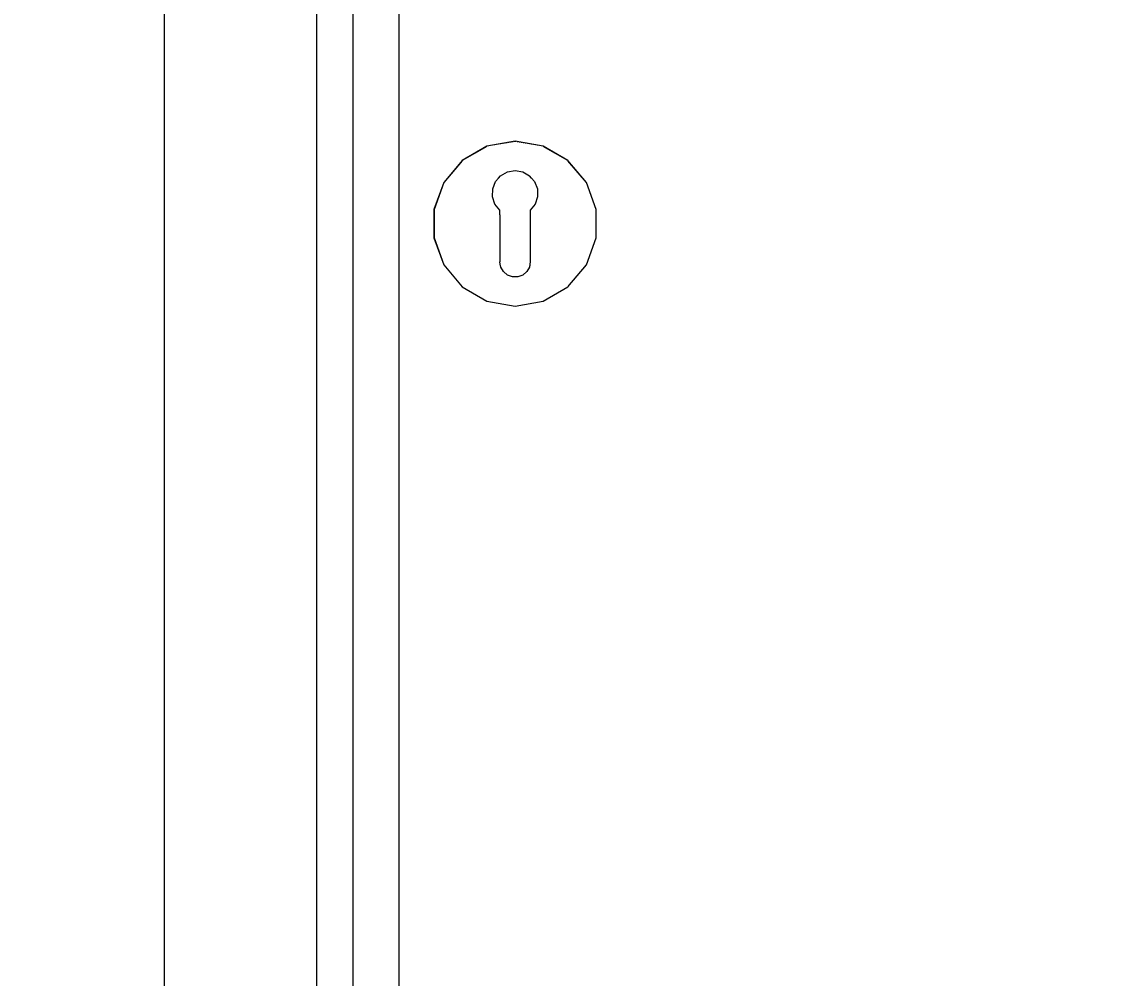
# Model space of a CAD drawing. Header units: millimetres. Extents: x -15634 to 67596, y -3027 to 55843.
# Drawn here: x 11260.7 to 11617.4, y 47648.3 to 47961.8 of the extents above; entities that cross this region are included whole.
import ezdxf

# ---------------------------------------------------------------- set-up
doc = ezdxf.new("R2010")
doc.units = ezdxf.units.MM
doc.header["$MEASUREMENT"] = 0
doc.set_wipeout_variables(frame=1)
doc.linetypes.add('Wipeout_Contour', pattern=[1000, 0, -1000])
doc.layers.add('Dimensioning - General', color=7, linetype='Continuous')
doc.layers.add('Structural - Bearing', color=7, linetype='Continuous')
for name, color, linetype, lineweight, true_color in [('Dimensioning - General_Pen_No__61', 7, 'Continuous', 20, 0x6a6a6a), ('Dimensioning - General_Pen_No__88', 7, 'Continuous', 20, 0xfd4435), ('Structural - Bearing_Pen_No__82', 7, 'Continuous', 20, 0xaaaaaa)]:
    doc.layers.add(name, color=color, linetype=linetype, lineweight=lineweight, true_color=true_color)
doc.styles.add('GENERATED_STYLE_6', font='calibril.ttf')
doc.dimstyles.new('GENERATED_STYLE__3', dxfattribs={"dimtxt": 195.999997, "dimasz": 106.4, "dimexe": 0.18, "dimexo": 0.0625, "dimgap": 0.09, "dimtad": 1, "dimdec": 0, "dimlfac": 0.1, "dimzin": 0, "dimdsep": 46, "dimtxsty": 'GENERATED_STYLE_6', "dimblk": 'ARROWHEAD_2', "dimblk1": 'ARROWHEAD_2', "dimblk2": 'ARROWHEAD_2', "dimcen": 0.09, "dimse1": 1, "dimse2": 1, "dimclrd": 256, "dimclre": 256, "dimclrt": 256, "dimadec": 0, "dimazin": 0, "dimtfac": 1, "dimtdec": 4, "dimtmove": 0, "dimatfit": 3, "dimfxl": 1, "dimtolj": 1, "dimtzin": 0, "dimarcsym": 0})

# ---------------------------------------------------------------- blocks, each defined once
blk = doc.blocks.new('*D67')
at = {"layer": 'Dimensioning - General_Pen_No__61', "color": 251, "linetype": 'Continuous', "lineweight": 20, "true_color": 0x6a6a6a, "transparency": 16777216}
for p, q in [((27454.43, 49636.02), (27594.43, 49555.19)), ((27629.43, 49595.6), (27419.43, 49595.6)), ((27524.43, 46895.6), (27524.43, 49595.6)), ((27454.43, 46936.02), (27594.43, 46855.19)), ((27629.43, 46895.6), (27419.43, 46895.6))]:
    blk.add_line(p, q, dxfattribs=at)
at = {"layer": 'Dimensioning - General_Pen_No__88', "color": 20, "lineweight": 20, "true_color": 0xfd4435, "transparency": 16777216, "char_height": 196, "attachment_point": 7, "rotation": 90, "style": 'GENERATED_STYLE_6'}
for s, insert in [('\\A1;{\\pql;\\fCalibri Light|b0|i0|c0|p34;20}', (27485.23, 49237.36)), ('\\A1;{\\pql;\\fCalibri Light|b0|i0|c0|p34;270}', (27485.23, 48007.27))]:
    blk.add_mtext(s, dxfattribs=dict(at, insert=insert))
blk = doc.blocks.new('ARROWHEAD_2')
at = {"color": 0, "linetype": 'Continuous', "lineweight": 0}
for p, q in [((-0.3781, -0.655), (0.3781, 0.655)), ((0, 0), (-1, 0))]:
    blk.add_line(p, q, dxfattribs=at)
blk = doc.blocks.new('*D115')
at = {"layer": 'Dimensioning - General_Pen_No__61', "color": 251, "linetype": 'Continuous', "lineweight": 20, "true_color": 0x6a6a6a, "transparency": 16777216}
for p, q in [((28004.43, 49636.02), (28144.43, 49555.19)), ((28179.43, 49595.6), (27969.43, 49595.6)), ((28074.43, 46895.6), (28074.43, 49595.6)), ((28004.43, 46936.02), (28144.43, 46855.19)), ((28179.43, 46895.6), (27969.43, 46895.6))]:
    blk.add_line(p, q, dxfattribs=at)
at = {"layer": 'Dimensioning - General_Pen_No__88', "color": 20, "lineweight": 20, "true_color": 0xfd4435, "transparency": 16777216, "char_height": 196, "attachment_point": 7, "rotation": 90, "style": 'GENERATED_STYLE_6'}
for s, insert in [('\\A1;{\\pql;\\fCalibri Light|b0|i0|c0|p34;20}', (28035.23, 49237.36)), ('\\A1;{\\pql;\\fCalibri Light|b0|i0|c0|p34;270}', (28035.23, 48007.27))]:
    blk.add_mtext(s, dxfattribs=dict(at, insert=insert))
blk = doc.blocks.new('*D136')
at = {"layer": 'Dimensioning - General_Pen_No__61', "color": 251, "linetype": 'Continuous', "lineweight": 20, "true_color": 0x6a6a6a, "transparency": 16777216}
for p, q in [((28554.43, 49836.02), (28694.43, 49755.19)), ((28729.43, 49795.6), (28519.43, 49795.6)), ((28624.43, 46895.6), (28624.43, 49795.6)), ((28554.43, 46936.02), (28694.43, 46855.19)), ((28729.43, 46895.6), (28519.43, 46895.6))]:
    blk.add_line(p, q, dxfattribs=at)
at = {"layer": 'Dimensioning - General_Pen_No__88', "color": 20, "lineweight": 20, "true_color": 0xfd4435, "transparency": 16777216, "insert": (28585.23, 48107.27), "char_height": 196, "attachment_point": 7, "rotation": 90, "style": 'GENERATED_STYLE_6'}
blk.add_mtext('\\A1;{\\pql;\\fCalibri Light|b0|i0|c0|p34;290}', dxfattribs=at)
blk = doc.blocks.new('*D163')
at = {"layer": 'Dimensioning - General_Pen_No__61', "color": 251, "linetype": 'Continuous', "lineweight": 20, "true_color": 0x6a6a6a, "transparency": 16777216}
for p, q in [((34964.93, 49636.02), (35104.93, 49555.19)), ((35139.93, 49595.6), (34929.93, 49595.6)), ((35034.93, 46895.6), (35034.93, 49595.6)), ((34964.93, 46936.02), (35104.93, 46855.19)), ((35139.93, 46895.6), (34929.93, 46895.6))]:
    blk.add_line(p, q, dxfattribs=at)
at = {"layer": 'Dimensioning - General_Pen_No__88', "color": 20, "lineweight": 20, "true_color": 0xfd4435, "transparency": 16777216, "char_height": 196, "attachment_point": 7, "rotation": 90, "style": 'GENERATED_STYLE_6'}
for s, insert in [('\\A1;{\\pql;\\fCalibri Light|b0|i0|c0|p34;20}', (34995.73, 49237.36)), ('\\A1;{\\pql;\\fCalibri Light|b0|i0|c0|p34;270}', (34995.73, 48007.27))]:
    blk.add_mtext(s, dxfattribs=dict(at, insert=insert))
blk = doc.blocks.new('*D211')
at = {"layer": 'Dimensioning - General_Pen_No__61', "color": 251, "linetype": 'Continuous', "lineweight": 20, "true_color": 0x6a6a6a, "transparency": 16777216}
for p, q in [((35514.93, 49636.02), (35654.93, 49555.19)), ((35689.93, 49595.6), (35479.93, 49595.6)), ((35584.93, 46895.6), (35584.93, 49595.6)), ((35514.93, 46936.02), (35654.93, 46855.19)), ((35689.93, 46895.6), (35479.93, 46895.6))]:
    blk.add_line(p, q, dxfattribs=at)
at = {"layer": 'Dimensioning - General_Pen_No__88', "color": 20, "lineweight": 20, "true_color": 0xfd4435, "transparency": 16777216, "char_height": 196, "attachment_point": 7, "rotation": 90, "style": 'GENERATED_STYLE_6'}
for s, insert in [('\\A1;{\\pql;\\fCalibri Light|b0|i0|c0|p34;20}', (35545.73, 49237.36)), ('\\A1;{\\pql;\\fCalibri Light|b0|i0|c0|p34;270}', (35545.73, 48007.27))]:
    blk.add_mtext(s, dxfattribs=dict(at, insert=insert))
blk = doc.blocks.new('*D232')
at = {"layer": 'Dimensioning - General_Pen_No__61', "color": 251, "linetype": 'Continuous', "lineweight": 20, "true_color": 0x6a6a6a, "transparency": 16777216}
for p, q in [((36064.93, 49836.02), (36204.93, 49755.19)), ((36239.93, 49795.6), (36029.93, 49795.6)), ((36134.93, 46895.6), (36134.93, 49795.6)), ((36064.93, 46936.02), (36204.93, 46855.19)), ((36239.93, 46895.6), (36029.93, 46895.6))]:
    blk.add_line(p, q, dxfattribs=at)
at = {"layer": 'Dimensioning - General_Pen_No__88', "color": 20, "lineweight": 20, "true_color": 0xfd4435, "transparency": 16777216, "insert": (36095.73, 48107.27), "char_height": 196, "attachment_point": 7, "rotation": 90, "style": 'GENERATED_STYLE_6'}
blk.add_mtext('\\A1;{\\pql;\\fCalibri Light|b0|i0|c0|p34;290}', dxfattribs=at)

msp = doc.modelspace()

# ---------------------------------------------------------------- wipeouts: each hides what was drawn before it
at = {"color": 254, "linetype": 'Wipeout_Contour', "lineweight": 0, "ltscale": 197449.76074}
msp.add_wipeout([(11369.37, 49070.6), (11357.37, 49082.6), (11357.37, 46995.6), (11369.37, 46995.6)], dxfattribs=at).dxf.layer = 'Structural - Bearing'
at = {"color": 254, "linetype": 'Wipeout_Contour', "lineweight": 0, "ltscale": 344785.86209}
msp.add_wipeout([(11428.78, 47909.39), (11429.7, 47907), (11429.76, 47904.44), (11429.74, 47904.39), (11439.66, 47916.21), (11431.57, 47920.88), (11427.8, 47910.53)], dxfattribs=at).dxf.layer = 'Structural - Bearing'
at = {"color": 254, "linetype": 'Wipeout_Contour', "lineweight": 0, "ltscale": 246128.322389}
msp.add_wipeout([(11431.57, 47870.33), (11439.66, 47875), (11427.37, 47889.65), (11427.37, 47883.1), (11427.22, 47882.27)], dxfattribs=at).dxf.layer = 'Structural - Bearing'

# ---------------------------------------------------------------- next in the draw order: wipeouts: each hides what was drawn before it
at = {"color": 254, "linetype": 'Wipeout_Contour', "lineweight": 0, "ltscale": 197481.662678}
msp.add_wipeout([(11307.37, 46995.6), (11357.37, 46995.6), (11357.37, 49082.6), (11307.37, 49132.6)], dxfattribs=at).dxf.layer = 'Structural - Bearing'
at = {"color": 254, "linetype": 'Wipeout_Contour', "lineweight": 0, "ltscale": 197421.295433}
msp.add_wipeout([(11369.37, 46995.6), (11384.37, 46995.6), (11384.37, 49055.6), (11369.37, 49055.6)], dxfattribs=at).dxf.layer = 'Structural - Bearing'
at = {"color": 254, "linetype": 'Wipeout_Contour', "lineweight": 0, "ltscale": 295502.264787}
msp.add_wipeout([(11428.95, 47902.02), (11427.37, 47900), (11427.37, 47898.49), (11445.66, 47909.05), (11439.66, 47916.21), (11429.74, 47904.39)], dxfattribs=at).dxf.layer = 'Structural - Bearing'
at = {"color": 254, "linetype": 'Wipeout_Contour', "lineweight": 0, "ltscale": 196925.514339}
msp.add_wipeout([(11427.37, 47889.65), (11439.66, 47875), (11445.66, 47882.15), (11427.37, 47892.72)], dxfattribs=at).dxf.layer = 'Structural - Bearing'

# ---------------------------------------------------------------- next in the draw order: linework, layer by layer
at = {"layer": 'Structural - Bearing_Pen_No__82', "color": 253, "linetype": 'Continuous', "lineweight": 20, "true_color": 0xaaaaaa}
for p, q in [((11307.37, 49132.6), (11307.37, 46995.6)), ((11357.37, 46995.6), (11357.37, 49082.6)), ((11369.37, 46995.6), (11369.37, 49070.6)), ((11384.37, 46995.6), (11384.37, 49055.6))]:
    msp.add_line(p, q, dxfattribs=at)

# ---------------------------------------------------------------- next in the draw order: wipeouts: each hides what was drawn before it
at = {"color": 254, "linetype": 'Wipeout_Contour', "lineweight": 0, "ltscale": 197056.94376}
msp.add_wipeout([(11439.72, 47916.29), (11431.6, 47920.98), (11431.57, 47920.88), (11439.66, 47916.21)], dxfattribs=at).dxf.layer = 'Structural - Bearing'

# ---------------------------------------------------------------- next in the draw order: wipeouts: each hides what was drawn before it
at = {"color": 254, "linetype": 'Wipeout_Contour', "lineweight": 0, "ltscale": 295551.396797}
msp.add_wipeout([(11427.11, 47911.33), (11427.8, 47910.53), (11431.57, 47920.88), (11422.37, 47922.5), (11422.37, 47913.03), (11424.89, 47912.59)], dxfattribs=at).dxf.layer = 'Structural - Bearing'

# ---------------------------------------------------------------- next in the draw order: wipeouts: each hides what was drawn before it
at = {"color": 254, "linetype": 'Wipeout_Contour', "lineweight": 0, "ltscale": 197061.170746}
msp.add_wipeout([(11431.6, 47920.98), (11422.37, 47922.6), (11422.37, 47922.5), (11431.57, 47920.88)], dxfattribs=at).dxf.layer = 'Structural - Bearing'
at = {"color": 254, "linetype": 'Wipeout_Contour', "lineweight": 0, "ltscale": 196989.880923}
msp.add_wipeout([(11427.37, 47896.49), (11448.86, 47900.28), (11445.66, 47909.05), (11427.37, 47898.49)], dxfattribs=at).dxf.layer = 'Structural - Bearing'

# ---------------------------------------------------------------- next in the draw order: wipeouts: each hides what was drawn before it
at = {"color": 254, "linetype": 'Wipeout_Contour', "lineweight": 0, "ltscale": 295540.952807}
msp.add_wipeout([(11419.85, 47912.59), (11422.37, 47913.03), (11422.37, 47922.5), (11413.17, 47920.88), (11416.93, 47910.53), (11417.62, 47911.33)], dxfattribs=at).dxf.layer = 'Structural - Bearing'
at = {"color": 254, "linetype": 'Wipeout_Contour', "lineweight": 0, "ltscale": 197040.450366}
msp.add_wipeout([(11445.75, 47909.1), (11439.72, 47916.29), (11439.66, 47916.21), (11445.66, 47909.05)], dxfattribs=at).dxf.layer = 'Structural - Bearing'
at = {"color": 254, "linetype": 'Wipeout_Contour', "lineweight": 0, "ltscale": 196948.348749}
msp.add_wipeout([(11427.37, 47892.72), (11445.66, 47882.15), (11448.86, 47890.93), (11427.37, 47894.72)], dxfattribs=at).dxf.layer = 'Structural - Bearing'

# ---------------------------------------------------------------- next in the draw order: linework, layer by layer
at = {"layer": 'Structural - Bearing_Pen_No__82', "color": 253, "linetype": 'Continuous', "lineweight": 20, "true_color": 0xaaaaaa}
msp.add_line((11439.72, 47916.29), (11431.6, 47920.98), dxfattribs=at)

# ---------------------------------------------------------------- next in the draw order: wipeouts: each hides what was drawn before it
at = {"color": 254, "linetype": 'Wipeout_Contour', "lineweight": 0, "ltscale": 197052.620301}
msp.add_wipeout([(11422.37, 47922.6), (11413.13, 47920.98), (11413.17, 47920.88), (11422.37, 47922.5)], dxfattribs=at).dxf.layer = 'Structural - Bearing'
at = {"color": 254, "linetype": 'Wipeout_Contour', "lineweight": 0, "ltscale": 196969.822956}
msp.add_wipeout([(11427.37, 47894.72), (11448.86, 47890.93), (11448.86, 47900.28), (11427.37, 47896.49)], dxfattribs=at).dxf.layer = 'Structural - Bearing'
at = {"color": 254, "linetype": 'Wipeout_Contour', "lineweight": 0, "ltscale": 393774.586159}
msp.add_wipeout([(11427.07, 47881.39), (11426.2, 47879.89), (11424.87, 47878.77), (11423.24, 47878.18), (11422.37, 47878.18), (11422.37, 47868.7), (11431.57, 47870.33), (11427.22, 47882.27)], dxfattribs=at).dxf.layer = 'Structural - Bearing'

# ---------------------------------------------------------------- next in the draw order: linework, layer by layer
at = {"layer": 'Structural - Bearing_Pen_No__82', "color": 253, "linetype": 'Continuous', "lineweight": 20, "true_color": 0xaaaaaa}
msp.add_line((11431.6, 47920.98), (11422.37, 47922.6), dxfattribs=at)

# ---------------------------------------------------------------- next in the draw order: wipeouts: each hides what was drawn before it
at = {"color": 254, "linetype": 'Wipeout_Contour', "lineweight": 0, "ltscale": 344757.086887}
msp.add_wipeout([(11415.95, 47909.39), (11416.93, 47910.53), (11413.17, 47920.88), (11405.08, 47916.21), (11415, 47904.39), (11414.98, 47904.44), (11415.04, 47907)], dxfattribs=at).dxf.layer = 'Structural - Bearing'
at = {"color": 254, "linetype": 'Wipeout_Contour', "lineweight": 0, "ltscale": 197013.677177}
msp.add_wipeout([(11448.96, 47900.29), (11445.75, 47909.1), (11445.66, 47909.05), (11448.86, 47900.28)], dxfattribs=at).dxf.layer = 'Structural - Bearing'
at = {"color": 254, "linetype": 'Wipeout_Contour', "lineweight": 0, "ltscale": 393761.994529}
msp.add_wipeout([(11421.5, 47878.18), (11419.87, 47878.77), (11418.54, 47879.89), (11417.67, 47881.39), (11417.51, 47882.27), (11413.17, 47870.33), (11422.37, 47868.7), (11422.37, 47878.18)], dxfattribs=at).dxf.layer = 'Structural - Bearing'
at = {"color": 254, "linetype": 'Wipeout_Contour', "lineweight": 0, "ltscale": 196878.099302}
msp.add_wipeout([(11431.6, 47870.23), (11439.72, 47874.92), (11439.66, 47875), (11431.57, 47870.33)], dxfattribs=at).dxf.layer = 'Structural - Bearing'

# ---------------------------------------------------------------- next in the draw order: linework, layer by layer
at = {"layer": 'Structural - Bearing_Pen_No__82', "color": 253, "linetype": 'Continuous', "lineweight": 20, "true_color": 0xaaaaaa}
msp.add_line((11445.75, 47909.1), (11439.72, 47916.29), dxfattribs=at)

# ---------------------------------------------------------------- next in the draw order: wipeouts: each hides what was drawn before it
at = {"color": 254, "linetype": 'Wipeout_Contour', "lineweight": 0, "ltscale": 197032.325471}
msp.add_wipeout([(11413.13, 47920.98), (11405.01, 47916.29), (11405.08, 47916.21), (11413.17, 47920.88)], dxfattribs=at).dxf.layer = 'Structural - Bearing'
at = {"color": 254, "linetype": 'Wipeout_Contour', "lineweight": 0, "ltscale": 246108.610547}
msp.add_wipeout([(11405.08, 47875), (11413.17, 47870.33), (11417.51, 47882.27), (11417.37, 47883.1), (11417.37, 47889.65)], dxfattribs=at).dxf.layer = 'Structural - Bearing'
at = {"color": 254, "linetype": 'Wipeout_Contour', "lineweight": 0, "ltscale": 196907.713324}
msp.add_wipeout([(11439.72, 47874.92), (11445.75, 47882.1), (11445.66, 47882.15), (11439.66, 47875)], dxfattribs=at).dxf.layer = 'Structural - Bearing'
at = {"color": 254, "linetype": 'Wipeout_Contour', "lineweight": 0, "ltscale": 196857.787035}
msp.add_wipeout([(11422.37, 47868.6), (11431.6, 47870.23), (11431.57, 47870.33), (11422.37, 47868.7)], dxfattribs=at).dxf.layer = 'Structural - Bearing'

# ---------------------------------------------------------------- next in the draw order: linework, layer by layer
at = {"layer": 'Structural - Bearing_Pen_No__82', "color": 253, "linetype": 'Continuous', "lineweight": 20, "true_color": 0xaaaaaa}
for p, q in [((11422.37, 47922.6), (11413.13, 47920.98)), ((11431.6, 47870.23), (11439.72, 47874.92))]:
    msp.add_line(p, q, dxfattribs=at)

# ---------------------------------------------------------------- next in the draw order: wipeouts: each hides what was drawn before it
at = {"color": 254, "linetype": 'Wipeout_Contour', "lineweight": 0, "ltscale": 295471.813468}
msp.add_wipeout([(11415.79, 47902.02), (11415, 47904.39), (11405.08, 47916.21), (11399.07, 47909.05), (11417.37, 47898.49), (11417.37, 47900)], dxfattribs=at).dxf.layer = 'Structural - Bearing'
at = {"color": 254, "linetype": 'Wipeout_Contour', "lineweight": 0, "ltscale": 196943.054148}
msp.add_wipeout([(11445.75, 47882.1), (11448.96, 47890.92), (11448.86, 47890.93), (11445.66, 47882.15)], dxfattribs=at).dxf.layer = 'Structural - Bearing'
at = {"color": 254, "linetype": 'Wipeout_Contour', "lineweight": 0, "ltscale": 196849.228014}
msp.add_wipeout([(11413.13, 47870.23), (11422.37, 47868.6), (11422.37, 47868.7), (11413.17, 47870.33)], dxfattribs=at).dxf.layer = 'Structural - Bearing'

# ---------------------------------------------------------------- next in the draw order: linework, layer by layer
at = {"layer": 'Structural - Bearing_Pen_No__82', "color": 253, "linetype": 'Continuous', "lineweight": 20, "true_color": 0xaaaaaa}
for p, q in [((11439.72, 47874.92), (11445.75, 47882.1)), ((11422.37, 47868.6), (11431.6, 47870.23))]:
    msp.add_line(p, q, dxfattribs=at)

# ---------------------------------------------------------------- next in the draw order: wipeouts: each hides what was drawn before it
at = {"color": 254, "linetype": 'Wipeout_Contour', "lineweight": 0, "ltscale": 197002.729601}
msp.add_wipeout([(11405.01, 47916.29), (11398.98, 47909.1), (11399.07, 47909.05), (11405.08, 47916.21)], dxfattribs=at).dxf.layer = 'Structural - Bearing'
at = {"color": 254, "linetype": 'Wipeout_Contour', "lineweight": 0, "ltscale": 196979.85289}
msp.add_wipeout([(11448.96, 47890.92), (11448.96, 47900.29), (11448.86, 47900.28), (11448.86, 47890.93)], dxfattribs=at).dxf.layer = 'Structural - Bearing'

# ---------------------------------------------------------------- next in the draw order: linework, layer by layer
at = {"layer": 'Structural - Bearing_Pen_No__82', "color": 253, "linetype": 'Continuous', "lineweight": 20, "true_color": 0xaaaaaa}
for p, q in [((11413.13, 47920.98), (11405.01, 47916.29)), ((11448.96, 47900.29), (11445.75, 47909.1)), ((11448.96, 47890.92), (11448.96, 47900.29)), ((11445.75, 47882.1), (11448.96, 47890.92))]:
    msp.add_line(p, q, dxfattribs=at)

# ---------------------------------------------------------------- next in the draw order: wipeouts: each hides what was drawn before it
at = {"color": 254, "linetype": 'Wipeout_Contour', "lineweight": 0, "ltscale": 196962.077208}
msp.add_wipeout([(11417.37, 47898.49), (11399.07, 47909.05), (11395.88, 47900.28), (11417.37, 47896.49)], dxfattribs=at).dxf.layer = 'Structural - Bearing'

# ---------------------------------------------------------------- next in the draw order: wipeouts: each hides what was drawn before it
at = {"color": 254, "linetype": 'Wipeout_Contour', "lineweight": 0, "ltscale": 196967.399152}
msp.add_wipeout([(11398.98, 47909.1), (11395.78, 47900.29), (11395.88, 47900.28), (11399.07, 47909.05)], dxfattribs=at).dxf.layer = 'Structural - Bearing'

# ---------------------------------------------------------------- next in the draw order: linework, layer by layer
at = {"layer": 'Structural - Bearing_Pen_No__82', "color": 253, "linetype": 'Continuous', "lineweight": 20, "true_color": 0xaaaaaa}
msp.add_line((11405.01, 47916.29), (11398.98, 47909.1), dxfattribs=at)

# ---------------------------------------------------------------- next in the draw order: wipeouts: each hides what was drawn before it
at = {"color": 254, "linetype": 'Wipeout_Contour', "lineweight": 0, "ltscale": 196940.601653}
msp.add_wipeout([(11417.37, 47896.49), (11395.88, 47900.28), (11395.88, 47890.93), (11417.37, 47894.72)], dxfattribs=at).dxf.layer = 'Structural - Bearing'

# ---------------------------------------------------------------- next in the draw order: wipeouts: each hides what was drawn before it
at = {"color": 254, "linetype": 'Wipeout_Contour', "lineweight": 0, "ltscale": 196920.536815}
msp.add_wipeout([(11417.37, 47894.72), (11395.88, 47890.93), (11399.07, 47882.15), (11417.37, 47892.72)], dxfattribs=at).dxf.layer = 'Structural - Bearing'

# ---------------------------------------------------------------- next in the draw order: wipeouts: each hides what was drawn before it
at = {"color": 254, "linetype": 'Wipeout_Contour', "lineweight": 0, "ltscale": 196930.598061}
msp.add_wipeout([(11395.78, 47900.29), (11395.78, 47890.92), (11395.88, 47890.93), (11395.88, 47900.28)], dxfattribs=at).dxf.layer = 'Structural - Bearing'
at = {"color": 254, "linetype": 'Wipeout_Contour', "lineweight": 0, "ltscale": 196901.885241}
msp.add_wipeout([(11417.37, 47892.72), (11399.07, 47882.15), (11405.08, 47875), (11417.37, 47889.65)], dxfattribs=at).dxf.layer = 'Structural - Bearing'

# ---------------------------------------------------------------- next in the draw order: linework, layer by layer
at = {"layer": 'Structural - Bearing_Pen_No__82', "color": 253, "linetype": 'Continuous', "lineweight": 20, "true_color": 0xaaaaaa}
msp.add_line((11398.98, 47909.1), (11395.78, 47900.29), dxfattribs=at)

# ---------------------------------------------------------------- next in the draw order: wipeouts: each hides what was drawn before it
at = {"color": 254, "linetype": 'Wipeout_Contour', "lineweight": 0, "ltscale": 1230989.17194618}
msp.add_wipeout([(11415.04, 47907), (11414.98, 47904.44), (11415.79, 47902.02), (11417.37, 47900), (11417.37, 47883.1), (11417.67, 47881.39), (11418.54, 47879.89), (11419.87, 47878.77), (11421.5, 47878.18), (11423.24, 47878.18), (11424.87, 47878.77), (11426.2, 47879.89), (11427.07, 47881.39), (11427.37, 47883.1), (11427.37, 47900), (11428.95, 47902.02), (11429.76, 47904.44), (11429.7, 47907), (11428.78, 47909.39), (11427.11, 47911.33), (11424.89, 47912.59), (11422.37, 47913.03), (11419.85, 47912.59), (11417.62, 47911.33), (11415.95, 47909.39)], dxfattribs=at).dxf.layer = 'Structural - Bearing'
at = {"color": 254, "linetype": 'Wipeout_Contour', "lineweight": 0, "ltscale": 196896.760023}
msp.add_wipeout([(11395.78, 47890.92), (11398.98, 47882.1), (11399.07, 47882.15), (11395.88, 47890.93)], dxfattribs=at).dxf.layer = 'Structural - Bearing'
at = {"color": 254, "linetype": 'Wipeout_Contour', "lineweight": 0, "ltscale": 196853.459326}
msp.add_wipeout([(11405.01, 47874.92), (11413.13, 47870.23), (11413.17, 47870.33), (11405.08, 47875)], dxfattribs=at).dxf.layer = 'Structural - Bearing'

# ---------------------------------------------------------------- next in the draw order: linework, layer by layer
at = {"layer": 'Structural - Bearing_Pen_No__82', "color": 253, "linetype": 'Continuous', "lineweight": 20, "true_color": 0xaaaaaa}
for p, q in [((11419.85, 47912.59), (11422.37, 47913.03)), ((11422.37, 47913.03), (11424.89, 47912.59)), ((11415.04, 47907), (11415.95, 47909.39)), ((11416.93, 47910.53), (11415.95, 47909.39)), ((11416.93, 47910.53), (11417.62, 47911.33)), ((11417.62, 47911.33), (11419.85, 47912.59)), ((11424.89, 47912.59), (11427.11, 47911.33)), ((11427.8, 47910.53), (11427.11, 47911.33)), ((11427.8, 47910.53), (11428.78, 47909.39)), ((11428.78, 47909.39), (11429.7, 47907)), ((11414.98, 47904.44), (11415.04, 47907)), ((11429.7, 47907), (11429.76, 47904.44)), ((11415.79, 47902.02), (11415, 47904.39)), ((11429.74, 47904.39), (11428.95, 47902.02)), ((11395.78, 47900.29), (11395.78, 47890.92)), ((11417.37, 47900), (11415.79, 47902.02)), ((11417.37, 47898.49), (11417.37, 47900)), ((11428.95, 47902.02), (11427.37, 47900)), ((11427.37, 47900), (11427.37, 47898.49)), ((11417.37, 47898.49), (11417.37, 47896.49)), ((11417.37, 47896.49), (11417.37, 47894.72)), ((11427.37, 47898.49), (11427.37, 47896.49)), ((11427.37, 47896.49), (11427.37, 47894.72)), ((11417.37, 47894.72), (11417.37, 47892.72)), ((11417.37, 47892.72), (11417.37, 47889.65)), ((11427.37, 47894.72), (11427.37, 47892.72)), ((11427.37, 47892.72), (11427.37, 47889.65)), ((11417.37, 47889.65), (11417.37, 47883.1)), ((11427.37, 47889.65), (11427.37, 47883.1)), ((11417.51, 47882.27), (11417.37, 47883.1)), ((11417.67, 47881.39), (11417.51, 47882.27)), ((11418.54, 47879.89), (11417.67, 47881.39)), ((11427.07, 47881.39), (11426.2, 47879.89)), ((11427.22, 47882.27), (11427.07, 47881.39)), ((11427.37, 47883.1), (11427.22, 47882.27)), ((11419.87, 47878.77), (11418.54, 47879.89)), ((11421.5, 47878.18), (11419.87, 47878.77)), ((11422.37, 47878.18), (11421.5, 47878.18)), ((11423.24, 47878.18), (11422.37, 47878.18)), ((11424.87, 47878.77), (11423.24, 47878.18)), ((11426.2, 47879.89), (11424.87, 47878.77)), ((11413.13, 47870.23), (11422.37, 47868.6))]:
    msp.add_line(p, q, dxfattribs=at)

# ---------------------------------------------------------------- next in the draw order: wipeouts: each hides what was drawn before it
at = {"color": 254, "linetype": 'Wipeout_Contour', "lineweight": 0, "ltscale": 196869.9679}
msp.add_wipeout([(11398.98, 47882.1), (11405.01, 47874.92), (11405.08, 47875), (11399.07, 47882.15)], dxfattribs=at).dxf.layer = 'Structural - Bearing'

# ---------------------------------------------------------------- next in the draw order: linework, layer by layer
at = {"layer": 'Structural - Bearing_Pen_No__82', "color": 253, "linetype": 'Continuous', "lineweight": 20, "true_color": 0xaaaaaa}
for p, q in [((11395.78, 47890.92), (11398.98, 47882.1)), ((11398.98, 47882.1), (11405.01, 47874.92)), ((11405.01, 47874.92), (11413.13, 47870.23))]:
    msp.add_line(p, q, dxfattribs=at)

# ---------------------------------------------------------------- next in the draw order: dimensions: what is measured, and where the dimension line sits
at = {"layer": 'Dimensioning - General', "color": 251, "linetype": 'Continuous', "lineweight": 20, "true_color": 0x6a6a6a}
for base, p1, p2, picture, middle in [((28624.43, 49795.6), (2253.58, 46895.6), (2139.38, 49795.6), '*D136', (28487.23, 48331.4)), ((36134.93, 49795.6), (9764.08, 46895.6), (9649.88, 49795.6), '*D232', (35997.73, 48331.4)), ((28074.43, 49595.6), (-176.55, 46895.6), (-273.18, 49595.6), '*D115', (27937.23, 48231.4)), ((27524.43, 49595.6), (-77.02, 46895.6), (117.37, 49595.6), '*D67', (27387.23, 48231.4)), ((35584.93, 49595.6), (7333.95, 46895.6), (7237.32, 49595.6), '*D211', (35447.73, 48231.4)), ((35034.93, 49595.6), (7433.48, 46895.6), (7627.87, 49595.6), '*D163', (34897.73, 48231.4))]:
    dim = msp.add_linear_dim(base=base, p1=p1, p2=p2, angle=90, dimstyle='GENERATED_STYLE__3', dxfattribs=at)
    dim.commit()
    dim.dimension.update_dxf_attribs({"geometry": picture, "text_midpoint": middle, "dimtype": 160, "text_rotation": 90})

doc.saveas('drawing.dxf')
